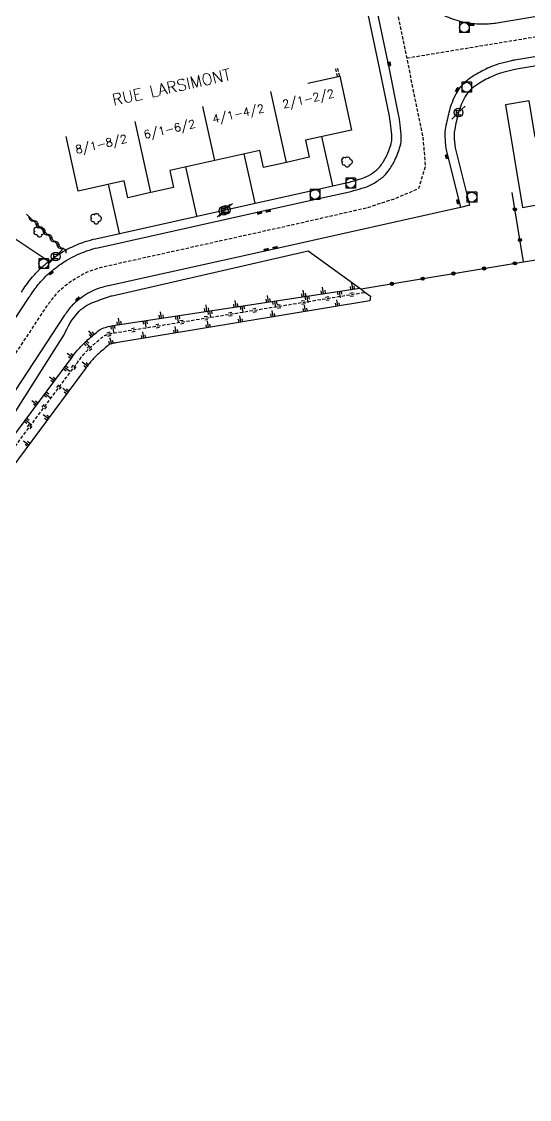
# Model space of a CAD drawing. Header units: millimetres. Extents: x 137000 to 138000, y 128000 to 129000.
# Drawn here: x 137147.9 to 137225.4, y 128492.7 to 128657.2 of the extents above; entities that cross this region are included whole.
import ezdxf
from ezdxf.enums import TextEntityAlignment as Align

# ---------------------------------------------------------------- set-up
doc = ezdxf.new("R2010")
doc.units = ezdxf.units.MM
doc.linetypes.add('DASHED', pattern=[0.75, 0.5, -0.25])
doc.layers.get('0').update_dxf_attribs({"linetype": 'CONTINUOUS'})
for name, color, linetype in [('w0001', 6, 'DASHED'), ('w0008', 7, 'CONTINUOUS'), ('w0100', 7, 'CONTINUOUS'), ('W0112', 1, 'DASHED'), ('w0211', 2, 'CONTINUOUS'), ('w0220', 5, 'DASHED'), ('w0300', 7, 'CONTINUOUS'), ('w0310', 3, 'CONTINUOUS'), ('w0322', 7, 'CONTINUOUS'), ('w0400', 7, 'CONTINUOUS'), ('w0420', 7, 'CONTINUOUS'), ('W0471', 7, 'CONTINUOUS'), ('w0989', 7, 'CONTINUOUS'), ('w0991', 7, 'CONTINUOUS'), ('W1102', 7, 'CONTINUOUS')]:
    doc.layers.add(name, color=color, linetype=linetype)
doc.styles.get("Standard").update_dxf_attribs({"font": 'romans.shx', "width": 0.85})

# ---------------------------------------------------------------- blocks, each defined once
blk = doc.blocks.new('t310o')
at = {"color": 0, "linetype": 'Continuous'}
for centre, start, end in [((-0.4999987064074958, 0.3750017247803044), 216.8699, 323.1304), ((0.5000012935925042, -0.3749982752196956), 36.8699, 143.1303)]:
    blk.add_arc(centre, 0.625, start, end, dxfattribs=at)
blk = doc.blocks.new('t220o')
at = {"color": 0, "linetype": 'Continuous'}
for p, q in [((-0.25, 0.25), (0.25, 0.25)), ((-0.25, -0.25), (0.25, -0.25))]:
    blk.add_line(p, q, dxfattribs=at)
blk = doc.blocks.new('t211o')
at = {"color": 0, "linetype": 'Continuous'}
for p, q in [((-0.2886658000061288, 0.5), (-0.2886658000061288, 0)), ((0, 1), (0, 0)), ((0.2886658000061288, 0.5), (0.2886658000061288, 0))]:
    blk.add_line(p, q, dxfattribs=at)
blk = doc.blocks.new('T400')
for p, q in [((-0.15, 0.3), (0.15, 0.3)), ((-0.15, -0.25), (-0.15, 0.3)), ((-0.15, 0.15), (0.15, 0.15)), ((-0.15, 0), (0.15, 0)), ((0.15, 0.3), (0.15, -0.25)), ((-0.15, -0.15), (0.15, -0.15)), ((-0.15, -0.25), (-0.15, -0.3)), ((-0.15, -0.3), (0.15, -0.3)), ((0.15, -0.3), (0.15, -0.25))]:
    blk.add_line(p, q)
blk = doc.blocks.new('T420')
for p, q in [((0.7499999999708962, 0.75), (-0.7500000000291038, 0.75)), ((-0.7500000000291038, 0.75), (-0.7500000000291038, -0.75)), ((0.75, 0.75), (0.75, -0.75)), ((0.7499999999708962, -0.75), (-0.7500000000291038, -0.75))]:
    blk.add_line(p, q)
blk.add_ellipse((0, 0), major_axis=(-0.5303300858918937, 0.5303300858918937), ratio=0.9999999999925214, start_param=3.926990816990981, end_param=10.21017612417057)
blk = doc.blocks.new('T471')
for p, q in [((-0.333334, 0.333334), (-0.333334, -0.333334)), ((-0.333334, 0.333334), (0.333334, 0.333334)), ((-0.333334, 0), (0, 0)), ((0.500001, 0.500001), (1.000002, 1.000002)), ((-0.500001, -0.500001), (-1.000002, -1.000002)), ((-0.333334, -0.333334), (0.333334, -0.333334))]:
    blk.add_line(p, q)
blk.add_ellipse((0, 0), major_axis=(0.4714054636000732, 0.4714054636000732), ratio=1, start_param=5.497787143782138, end_param=11.78097245096172)
blk = doc.blocks.new('T300')
for p, q in [((-0.7999991999999999, 0.5142852), (-0.8571420000000001, 0.3428568)), ((-0.8571420000000001, 0.3428568), (-0.8571420000000001, 0.1714284)), ((-0.8571420000000001, 0.1714284), (-0.7428564, 0.05714279999999999)), ((-0.6857135999999999, 0.6285708), (-0.7999991999999999, 0.5142852)), ((-0.7999991999999999, -0.05714279999999999), (-0.7428564, 0.05714279999999999)), ((-0.7428564, 0.05714279999999999), (-0.6857135999999999, 0.1142856)), ((-0.5714279999999999, 0.6857135999999999), (-0.6857135999999999, 0.6285708)), ((-0.4571423999999999, 0.6857135999999999), (-0.5714279999999999, 0.6857135999999999)), ((-0.285714, 0.6285708), (-0.4571423999999999, 0.6857135999999999)), ((-0.285714, 0.6285708), (-0.1714284, 0.7428564)), ((-0.2285712, 0.5714279999999999), (-0.285714, 0.6285708)), ((-0.1714284, 0.7428564), (-0.05714279999999999, 0.7999991999999999)), ((-0.05714279999999999, 0.7999991999999999), (0.05714279999999999, 0.7999991999999999)), ((0.05714279999999999, 0.7999991999999999), (0.2285712, 0.7428564)), ((0.2285712, 0.7428564), (0.3428568, 0.6285708)), ((0.3428568, 0.6285708), (0.3999996, 0.5142852)), ((0.4571423999999999, 0.4571423999999999), (0.3428568, 0.4571423999999999)), ((0.3999996, 0.5142852), (0.3999996, 0.4571423999999999)), ((0.5714279999999999, 0.3999996), (0.4571423999999999, 0.4571423999999999)), ((0.5714279999999999, 0.3999996), (0.6857135999999999, 0.285714)), ((0.6857135999999999, 0.285714), (0.7428564, 0.1714284)), ((0.7428564, 0.05714279999999999), (0.6857135999999999, -0.1714284)), ((0.7428564, 0.1714284), (0.7428564, 0.05714279999999999)), ((-0.7999991999999999, -0.1714284), (-0.7999991999999999, -0.05714279999999999)), ((-0.7999991999999999, -0.2285712), (-0.7999991999999999, -0.1714284)), ((-0.7428564, -0.3428568), (-0.7999991999999999, -0.2285712)), ((-0.6857135999999999, -0.3999996), (-0.7428564, -0.3428568)), ((-0.5142852, -0.4571423999999999), (-0.6857135999999999, -0.3999996)), ((-0.3999996, -0.4571423999999999), (-0.5142852, -0.4571423999999999)), ((-0.3999996, -0.4571423999999999), (-0.3428568, -0.4571423999999999)), ((-0.3428568, -0.4571423999999999), (-0.3428568, -0.3999996)), ((-0.3428568, -0.5142852), (-0.3428568, -0.4571423999999999)), ((-0.285714, -0.6285708), (-0.3428568, -0.5142852)), ((-0.1714284, -0.7428564), (-0.285714, -0.6285708)), ((-0.05714279999999999, -0.7999991999999999), (-0.1714284, -0.7428564)), ((0.05714279999999999, -0.7999991999999999), (-0.05714279999999999, -0.7999991999999999)), ((0.1714284, -0.7428564), (0.05714279999999999, -0.7999991999999999)), ((0.2285712, -0.6857135999999999), (0.1714284, -0.7428564)), ((0.285714, -0.4571423999999999), (0.2285712, -0.4571423999999999)), ((0.285714, -0.6285708), (0.2285712, -0.6857135999999999)), ((0.4571423999999999, -0.3999996), (0.285714, -0.4571423999999999)), ((0.3428568, -0.5142852), (0.285714, -0.6285708)), ((0.3428568, -0.5142852), (0.3428568, -0.4571423999999999)), ((0.5714279999999999, -0.3428568), (0.4571423999999999, -0.3999996)), ((0.6285708, -0.285714), (0.5714279999999999, -0.3428568)), ((0.6857135999999999, -0.1714284), (0.6285708, -0.285714))]:
    blk.add_line(p, q)
blk = doc.blocks.new('t322o')
at = {"color": 0, "linetype": 'Continuous'}
for radius in [0.25, 0.150337]:
    blk.add_circle((0, 0), radius, dxfattribs=at)

msp = doc.modelspace()

# ---------------------------------------------------------------- linework, layer by layer
at = {"layer": 'w0001', "flags": 128}
for points in [[(137206.6962969753, 128651.5934796032), (137260.6723383052, 128660.4982474735), (137299.9938848665, 128667.0239074195), (137299.3021110613, 128671.1923158431), (137294.6638695157, 128676.1372220172), (137293.2174569244, 128685.3933372358), (137296.3297028549, 128689.8927014843), (137300.6605494822, 128686.5407802546), (137302.2254288573, 128676.6864150287), (137299.3021110613, 128671.1923158431)], [(137021.0929326957, 128560.195008677), (137025.4613342553, 128556.9754099682), (137031.5848826159, 128548.3432751744), (137033.3483337199, 128542.4772027699), (137054.0695023039, 128516.1980153234), (137062.5127164777, 128505.5006032079), (137064.4796938807, 128501.0342917665), (137066.9415466615, 128497.8873054687), (137068.7959731744, 128495.5500451762), (137070.2250439647, 128494.2657793702), (137072.9533979108, 128494.9050677798), (137075.4246679653, 128496.0865866852), (137078.9511946902, 128498.2105812915), (137102.1721095472, 128513.0224930454), (137105.4950923224, 128515.3157855178), (137107.8175117674, 128517.237834165), (137109.591431654, 128519.3168632678), (137110.9514447199, 128521.5293188386), (137111.9050665046, 128523.5922200441), (137112.9254237368, 128527.408425077), (137117.845695144, 128552.6070723121), (137119.1915758749, 128559.5521677726), (137119.8355648396, 128562.5700547278), (137120.6204517405, 128565.1606870183), (137121.7762644514, 128567.8708915437), (137123.2638301525, 128570.4703623852), (137150.2068743185, 128611.3692318581), (137152.1026081646, 128614.2188758534), (137153.6252016037, 128616.0831051314), (137155.3704876108, 128617.5050533601), (137157.8271717007, 128618.9263263717), (137159.9471038895, 128619.6506565522), (137163.222938, 128620.3848126484), (137189.3777661536, 128626.1962285672), (137200.734547423, 128628.7942726572), (137205.1692193179, 128630.25148523), (137208.5137131963, 128631.7207712706), (137209.5464341407, 128635.1260680523), (137209.1785722123, 128639.4846962956), (137204.3323315397, 128663.1251360362)]]:
    msp.add_lwpolyline(points, dxfattribs=at)
at = {"layer": 'w0008', "flags": 128}
for points in [[(137228.6445511052, 128658.2676064995), (137220.7442216307, 128656.9483289002, -0.0371178710888227), (137218.5874964191, 128656.7509540715, -0.03330713559021038), (137216.1775780279, 128656.8704139706, -0.04712801782431233), (137214.6599123331, 128657.1943777844, -0.02718374261389617), (137212.1445802094, 128658.1378434788, -0.02963929862287569), (137210.1421692335, 128659.161208116, -0.05156777934916171), (137209.0995784473, 128659.929014977, -0.05474331060227498), (137208.1330680036, 128661.0230070898, -0.08626816917441606), (137207.7349726793, 128661.8639830113, -0.005064515248182907), (137207.4905339317, 128662.783292044, -0.01033749229549513), (137207.3846985118, 128663.2371887984), (137207.2348491138, 128663.9935488316)], [(137131.6090997501, 128588.6294639069), (137149.0625842235, 128615.1000132277, -0.007305116716777814), (137149.4057196158, 128615.6042371212, -0.003657301840072809), (137150.1129866257, 128616.5960697954, -0.02681066071328649), (137150.8248222996, 128617.4756483348, -0.0203459478500886), (137151.8674824904, 128618.5409113239, -0.01708668924456574), (137152.3778024291, 128618.9896392507, -0.009717809601677525), (137153.3158904389, 128619.7292757516, -0.0261001513126628), (137154.8967714605, 128620.8016390745, -0.03085242127273852), (137156.328952709, 128621.5511881095, -0.02276605963525391), (137158.0500838335, 128622.2285764729, -0.02760505004396179), (137159.5188476123, 128622.6417687165), (137182.7430702632, 128627.8116532003), (137192.5628140059, 128629.9987603315), (137197.951945511, 128631.1923697262, 0.01442571367721505), (137198.6003094361, 128631.3566318117, 0.005670919859272164), (137200.2312125385, 128631.8403298359, 0.05413009057062305), (137201.4935509751, 128632.3857057855, 0.04211017243374836), (137202.9506110176, 128633.382834805, 0.06460086764629291), (137203.8605268394, 128634.3450633926, 0.04421047221945733), (137204.8533687434, 128636.0010857185, 0.04478112853468837), (137205.6677687736, 128638.1502998044, 0.0775589787087616), (137205.8244875202, 128639.4733807333, 0.01896736612493043), (137205.6819496595, 128641.374449622, 0.02208406693630432), (137205.4260218432, 128642.9918925771), (137203.972480582, 128650.1225168287), (137201.4298139655, 128662.2567232407)], [(137147.878179466, 128615.880956222, -0.007305116704160299), (137148.2446363132, 128616.4194500714, -0.003657301842338807), (137148.9639530048, 128617.428180562, -0.02681066070946566), (137149.7714322513, 128618.4259409191, -0.02034594785648576), (137150.8948204617, 128619.5736819509, -0.017086689251987), (137151.4779355916, 128620.0864192034, -0.009717809607738456), (137152.4593244296, 128620.8601962888, -0.02610015129244729), (137154.1626949317, 128622.0156482342, -0.03085242128104275), (137155.7498488647, 128622.8463040608, -0.02276605963646157), (137157.5911341937, 128623.570981709, -0.02760505004214741), (137159.2105818293, 128624.0265642959), (137182.4347267328, 128629.1964314726), (137192.2543924711, 128631.3835212303), (137197.6413932472, 128632.5858442543, 0.01442571367500135), (137198.2099166906, 128632.7298788664, 0.005670919859621589), (137199.809772934, 128633.2043689221, 0.05413009056436603), (137200.7891737563, 128633.6275055692, 0.04211017243437155), (137202.0481306913, 128634.4890640895, 0.06460086765214029), (137202.7056275611, 128635.1843616863, 0.04421047221536707), (137203.5689020767, 128636.6242705634, 0.04478112853731298), (137204.2928677818, 128638.5348270878, 0.07755897870577917), (137204.3977994522, 128639.4207012728, 0.01896736611057642), (137204.2633572238, 128641.2137963614, 0.02208406695720383), (137204.0271296233, 128642.7067355571), (137202.5743678252, 128649.8335360031), (137200.0268528402, 128661.9309794793)], [(137242.2436958195, 128654.4456740304), (137223.1760564799, 128651.2701161119, 0.01637529413085651), (137222.6439010375, 128651.1634751255, 0.005246282035395631), (137220.9992134919, 128650.7592229829, 0.04309269482667548), (137219.2986720575, 128650.1621914428, 0.03029903658011634), (137217.0323220124, 128648.9697425838, 0.03930117898726974), (137215.650052494, 128647.9756214518, 0.05383973401941586), (137214.7916094729, 128647.0745331882, 0.04063791312768116), (137214.2211493096, 128646.1891412747, 0.02803059937898074), (137213.5781089295, 128644.8056224192, 0.03190389902453739), (137213.185806664, 128643.6027026539, 0.01494375875749367), (137212.5926220134, 128640.9695631328, 0.0540917269403353), (137212.4878973463, 128639.7200094656, 0.03173372950089744), (137212.675194765, 128637.5949429693), (137214.8931600485, 128628.7944134694), (137187.5826045666, 128622.7020174875), (137161.1697097105, 128616.8495990921, 0.01990762412247358), (137160.1941986493, 128616.5926559353, 0.01689345050723234), (137159.0701337827, 128616.2062064288, 0.03834673271720423), (137158.2601995255, 128615.8233434329, 0.02465241806380417), (137157.086152905, 128615.0749046599, 0.01881692471053355), (137156.1538582908, 128614.3595983351, 0.03465489405859818), (137155.6915850169, 128613.9190285904, 0.01851429606827296), (137155.0013565339, 128613.1047405551, 0.02086851147081679), (137154.4476769242, 128612.336304904), (137138.3571313208, 128587.9177715522)], [(137242.4770167473, 128653.044698386), (137223.4093774077, 128649.8691404675, 0.01637529412869988), (137222.9684134782, 128649.7807737523, 0.00524628203534757), (137221.3526682527, 128649.3836354199, 0.04309269482682567), (137219.8826896431, 128648.8675506157, 0.03029903658076875), (137217.7685322963, 128647.7551785347, 0.03930117898479837), (137216.5672464378, 128646.8912199205, 0.05383973402292835), (137215.9191711772, 128646.2109499471, 0.04063791312649123), (137215.4735466116, 128645.5193111399, 0.02803059939063546), (137214.8975725373, 128644.2800872642, 0.03190389901629546), (137214.5614099263, 128643.2493089974, 0.01494375875650089), (137213.9868787914, 128640.6989722082, 0.05409172694230614), (137213.9077439625, 128639.7547513435, 0.03065503751259874), (137214.0693596815, 128637.8747478691), (137216.2703667496, 128629.1415058405), (137214.8931600485, 128628.7944134694)]]:
    msp.add_lwpolyline(points, format="xyb", dxfattribs=at)
for points in [[(137195.3747198604, 128632.0784976435), (137193.7029656655, 128639.5934145935)], [(137183.5204726664, 128629.438254756), (137181.8480466373, 128636.9561917542)], [(137174.644985139, 128627.4901022457), (137172.9709120258, 128634.9762670721)], [(137162.8587224235, 128624.8386674925), (137161.1812920119, 128632.3398455748)], [(137152.0790159717, 128620.5676575784), (137144.8690291304, 128625.3149977515)]]:
    msp.add_lwpolyline(points, dxfattribs=at)
at = {"layer": 'w0100', "flags": 128}
for points in [[(137191.5578117264, 128647.7317397468), (137196.4406382391, 128648.807846269), (137198.2485166917, 128640.6046092677), (137191.1998960582, 128639.0365864684), (137191.7776374056, 128636.4395071507), (137188.2999048771, 128635.6630266111), (137184.8165675871, 128634.9104001269), (137184.2429467736, 128637.4889567037), (137177.3810830036, 128635.9624794826), (137170.5015960123, 128634.4240730392), (137171.0814815581, 128631.8309253792), (137167.6056479921, 128631.057000125), (137164.1336957647, 128630.2761826682), (137163.5535838007, 128632.8703428311), (137156.5262944183, 128631.2988844827), (137154.6951426143, 128639.607724168)], [(137254.4286031333, 128633.7656754221), (137256.4017882299, 128634.0910741656), (137253.823151113, 128649.7276690523), (137250.1858740126, 128649.1265492627), (137251.0958744124, 128643.6083988006), (137242.0671905253, 128642.1194749296), (137241.1508707832, 128647.6759452447), (137237.7476821753, 128647.125374856), (137234.3411882938, 128646.544025271), (137235.256073972, 128640.9962509746), (137226.2764700687, 128639.5154209033), (137225.3612367638, 128645.0653031733), (137221.7247457997, 128644.4594457853), (137224.3074186143, 128628.7983788355), (137226.280603711, 128629.123777579)]]:
    msp.add_lwpolyline(points, dxfattribs=at)
at = {"layer": 'W0112', "flags": 128}
msp.add_lwpolyline([(137196.4406382391, 128648.807846269), (137196.1792520638, 128649.9699936988), (137195.7890011871, 128649.8822198231), (137196.0503873624, 128648.7200723933)], dxfattribs=at)
at = {"layer": 'w0211', "flags": 128}
for points in [[(137130.6014167181, 128570.3794166783), (137138.5248595708, 128584.393087793), (137154.4341273309, 128609.4413060349, -0.08596207038801497), (137156.47263917, 128612.7197894678, -0.1211886098921917), (137158.7462856525, 128614.2813194069, -0.006265458804520902), (137161.1676328026, 128615.1599070839, -0.02780551343404977), (137161.7258593302, 128615.3203970322), (137191.6515481183, 128622.1492714871), (137199.5245497288, 128616.4719411798)], [(137139.6596859828, 128584.4873135666), (137155.0355196742, 128605.1393467796, -0.02827019271915817), (137156.6072466543, 128607.1865504463, -0.03606104689406765), (137158.0357948743, 128608.6208860081, -0.007778941439711859), (137159.7654656694, 128610.0770913677, -0.06403038131089231), (137159.9996744043, 128610.2227329507, -0.03695324243433479), (137160.8716994662, 128610.5455691397, -0.03258961492057475), (137161.9013620741, 128610.7710038874), (137199.5245497288, 128616.4719411798), (137200.2808353197, 128615.8435083477), (137201.1395528143, 128615.2350355571), (137201.0596215325, 128614.5325193927), (137162.3009478114, 128608.1339481883, 0.03258961491384617), (137161.6105664002, 128607.9827958031, 0.02407062029706617), (137161.27977254, 128607.8699238602, 0.006987462926144382), (137159.7850921972, 128606.6075081505, 0.03606104689319354), (137158.627680464, 128605.4454075051, 0.02893934090137634), (137157.2091467144, 128603.5926169427), (137141.8641265102, 128582.9819708295)]]:
    msp.add_lwpolyline(points, format="xyb", dxfattribs=at)
at = {"layer": 'w0220', "flags": 128}
msp.add_lwpolyline([(137084.7641050741, 128492.6964581307), (137106.4032230159, 128506.7061283102, 0.02610875532564417), (137108.3833245114, 128508.1400688082, 0.01303355983147388), (137111.9766812138, 128511.1977944806, 0.02464071120428102), (137114.1078981235, 128513.3077105863, 0.02529491179945212), (137115.9725279496, 128515.5643259251, 0.03564595183810106), (137117.6775206772, 128518.2318062493, 0.05184513610452282), (137118.5610416676, 128520.3577700308, 0.008222730082964171), (137119.1211424161, 128522.3518405113, 0.01576572642831351), (137119.3746741, 128523.4552375271), (137125.1314096045, 128552.7057205075, -0.01113962008587351), (137125.9499621177, 128556.4254799231, -0.01464660833099228), (137126.7102255895, 128559.1921713106, -0.019453634966582), (137127.3137729968, 128560.9183023925, -0.01240499053514531), (137128.4621710247, 128563.6339362861, -0.008033491922906977), (137129.8353975727, 128566.5436570297, -0.02532237302087482), (137130.2820590288, 128567.3465987723), (137140.590549035, 128583.8516566199), (137155.9531128382, 128604.4858663979, -0.02853767951827468), (137157.4604096948, 128606.4513227945, -0.03606104689237326), (137158.7744658545, 128607.7707024652, -0.00775867465343987), (137160.4728358341, 128609.2006733811, -0.03667372032557888), (137161.183698779, 128609.4633938755, -0.03258961491228533), (137162.0700940469, 128609.6574616138), (137200.2808353197, 128615.8435083477)], format="xyb", dxfattribs=at)
at = {"layer": 'w0310', "flags": 128}
msp.add_lwpolyline([(137148.6581754807, 128627.7911149907), (137154.1819896044, 128622.3564198461)], dxfattribs=at)
at = {"layer": 'w0322', "flags": 128}
for points in [[(137199.7296644317, 128616.3715214023), (137224.5079156104, 128620.48540851), (137222.7314574837, 128631.0926294235)], [(137224.5079156104, 128620.48540851), (137241.6740491262, 128623.316282454)]]:
    msp.add_lwpolyline(points, dxfattribs=at)
at = {"layer": 'W1102', "flags": 128}
for points in [[(137188.2999048762, 128635.6630266109), (137185.9142379399, 128646.4879751886)], [(137177.3810830092, 128635.9624794839), (137175.564116497, 128644.2069534973)], [(137167.6056479921, 128631.057000125), (137165.2104595173, 128641.9251526232)]]:
    msp.add_lwpolyline(points, dxfattribs=at)

# ---------------------------------------------------------------- block references
at = {"layer": 'w0211'}
for p, rotation in [((137198.3873827636, 128616.299629423), 8.616324525428924), ((137185.5341041982, 128614.3520077654), 8.616324524898914), ((137190.9720297451, 128615.1760015436), 8.616324524825634), ((137191.466386613, 128615.2509100689), 188.6163245254349), ((137193.9381709525, 128615.6254526954), 8.616324524864146), ((137196.409955292, 128615.9999953219), 188.6163245239695), ((137176.1413237081, 128612.9287457849), 8.616324524861131), ((137180.5905355192, 128613.6029225125), 8.616324524907618), ((137181.579249255, 128613.7527395631), 188.6163245240496), ((137186.522817934, 128614.501824816), 188.6163245247021), ((137191.1931672762, 128612.9036914677), 9.374263603653377), ((137196.1263944044, 128613.7181054302), 9.374263602877102), ((137169.2203275576, 128611.8800264308), 8.616324524936964), ((137171.692111897, 128612.2545690573), 188.616324524666), ((137176.6356805761, 128613.0036543102), 188.6163245251548), ((137181.32671302, 128611.2748635427), 9.3742636028432), ((137186.2599401481, 128612.0892775052), 9.374263603290336), ((137161.8050648207, 128610.7558184716), 189.3063880189326), ((137162.7936882749, 128610.9062156021), 8.616324524905696), ((137166.7485432181, 128611.5054838044), 188.6163245255224), ((137171.4602587637, 128609.6460356177), 9.374263603244362), ((137176.3934858919, 128610.4604495802), 9.374263603595619), ((137158.7384369273, 128609.2235569683), 40.25545868871639), ((137161.6014608509, 128607.9801577293), 16.23221044068919), ((137166.5270316356, 128608.8316216552), 9.37426360281137), ((137157.6100886224, 128608.2354731848), 223.3268641925919), ((137155.6370889101, 128605.9804358158), 53.12963370849993), ((137157.9560547106, 128604.6232634547), 52.2615411746606), ((137154.458740226, 128604.3646461318), 233.3316115134323), ((137152.9657834851, 128602.3593830144), 53.33161151357732), ((137151.4728267441, 128600.3541198971), 233.3316115134323), ((137154.9834731781, 128600.6032061104), 53.33161151395306), ((137150.2784613514, 128598.7499094033), 53.33161151352264), ((137151.9975596962, 128596.5926798758), 53.33161151395306), ((137148.4869132622, 128596.3435936625), 233.3316115134323), ((137149.0116462143, 128592.5821536411), 53.33161151395306)]:
    msp.add_blockref('t211o', p, dxfattribs=dict(at, rotation=rotation))
at = {"layer": 'w0220'}
for p, rotation in [((137198.2666612445, 128615.5174279173), 9.195992178846021), ((137187.1612524737, 128613.7195413711), 9.195992178846021), ((137190.8630553973, 128614.3188368865), 9.195992178846021), ((137194.5648583209, 128614.9181324019), 9.195992178846021), ((137176.0558437028, 128611.9216548249), 9.195992178846021), ((137179.7576466264, 128612.5209503403), 9.195992178846021), ((137183.45944955, 128613.1202458557), 9.195992178846021), ((137164.950434932, 128610.1237682787), 9.195992178846021), ((137168.6522378556, 128610.7230637941), 9.195992178846021), ((137172.3540407792, 128611.3223593095), 9.195992178846021), ((137161.2567184084, 128609.4840160557), 15.45877608570187), ((137158.2621140943, 128607.3007861031), 44.06723400004788), ((137155.8914048577, 128604.4029833953), 53.33161151366086), ((137153.6519697463, 128601.3950887193), 53.33161151366086), ((137151.4125346349, 128598.3871940434), 53.33161151366086), ((137149.1730995235, 128595.3792993674), 53.33161151366086)]:
    msp.add_blockref('t220o', p, dxfattribs=dict(at, rotation=rotation))
at = {"layer": 'w0300'}
for p in [(137197.5924066414, 128635.7143298302), (137159.3092266305, 128627.0493234785), (137150.6456202628, 128625.0715639749)]:
    msp.add_blockref('T300', p, dxfattribs=at)
at = {"layer": 'w0310', "rotation": 315.4659419170629}
for p in [(137149.7274260078, 128626.7391153184), (137150.7966765348, 128625.6871156462), (137151.8659270619, 128624.6351159739), (137152.9351775889, 128623.5831163017), (137154.004428116, 128622.5311166295)]:
    msp.add_blockref('t310o', p, dxfattribs=at)
at = {"layer": 'w0322'}
for p, rotation in [((137223.1646129701, 128628.5062605894), 99.5074511792301), ((137223.9491983457, 128623.8215059759), 99.5074511792301), ((137223.1589415588, 128620.261440849), 9.426722765976754), ((137213.7872307079, 128618.7054730703), 9.426722765976754), ((137218.4730861334, 128619.4834569597), 9.426722765976754), ((137204.4155198571, 128617.1495052917), 9.426722765976754), ((137209.1013752825, 128617.927489181), 9.426722765976754)]:
    msp.add_blockref('t322o', p, dxfattribs=dict(at, rotation=rotation))
at = {"layer": 'w0400'}
for p, rotation in [((137216.5696826176, 128656.6808592797), 264.6295502090639), ((137204.0032176338, 128650.7072148926), 11.8348279692653), ((137214.379080212, 128646.7283904777), 148.057739641567), ((137212.7919436938, 128636.5179151292), 194.1454628060814), ((137185.4992225382, 128628.2718430689), 282.5562823657633), ((137214.5115947906, 128629.6946161716), 14.14546280414303), ((137184.1870999206, 128627.97959993), 282.5562823648727), ((137185.2633544388, 128622.347157983), 103.5020722828315), ((137186.6208699883, 128622.6434035445), 102.6508477971759), ((137152.4048979933, 128618.8123678226), 310.0454409803944), ((137156.486359606, 128614.8139868458), 127.6690838505028)]:
    msp.add_blockref('T400', p, dxfattribs=dict(at, rotation=rotation))
at = {"layer": 'w0420'}
for p in [(137215.446710845, 128656.2403069695), (137215.8170756885, 128647.1312632448), (137198.1165328418, 128632.5009712979), (137192.6664930423, 128630.7761181745), (137216.5930418137, 128630.3672122812), (137151.2742217787, 128620.2203497659)]:
    msp.add_blockref('T420', p, dxfattribs=at)
at = {"layer": 'W0471'}
for p in [(137214.5695942419, 128643.2614447322), (137178.7373770957, 128628.2960965429), (137179.0736954324, 128628.4120689381), (137153.1047164284, 128621.3146504039)]:
    msp.add_blockref('T471', p, dxfattribs=at)

# ---------------------------------------------------------------- texts
at = {"layer": 'w0989'}
msp.add_text('RUE LARSIMONT', height=1.75, rotation=12.42851106942796, dxfattribs=at).set_placement((137170.7773126141, 128647.1581979347), align=Align.MIDDLE)
at = {"layer": 'w0991'}
for s, p in [('2/1-2/2', (137191.6617077659, 128645.2878391768)), ('4/1-4/2', (137180.9967697001, 128643.0268870735)), ('6/1-6/2', (137170.4934175693, 128640.6582692267)), ('8/1-8/2', (137160.0732906063, 128638.3717675863))]:
    msp.add_text(s, height=1.25, rotation=12.42851106957326, dxfattribs=at).set_placement(p, align=Align.MIDDLE)

doc.saveas('drawing.dxf')
